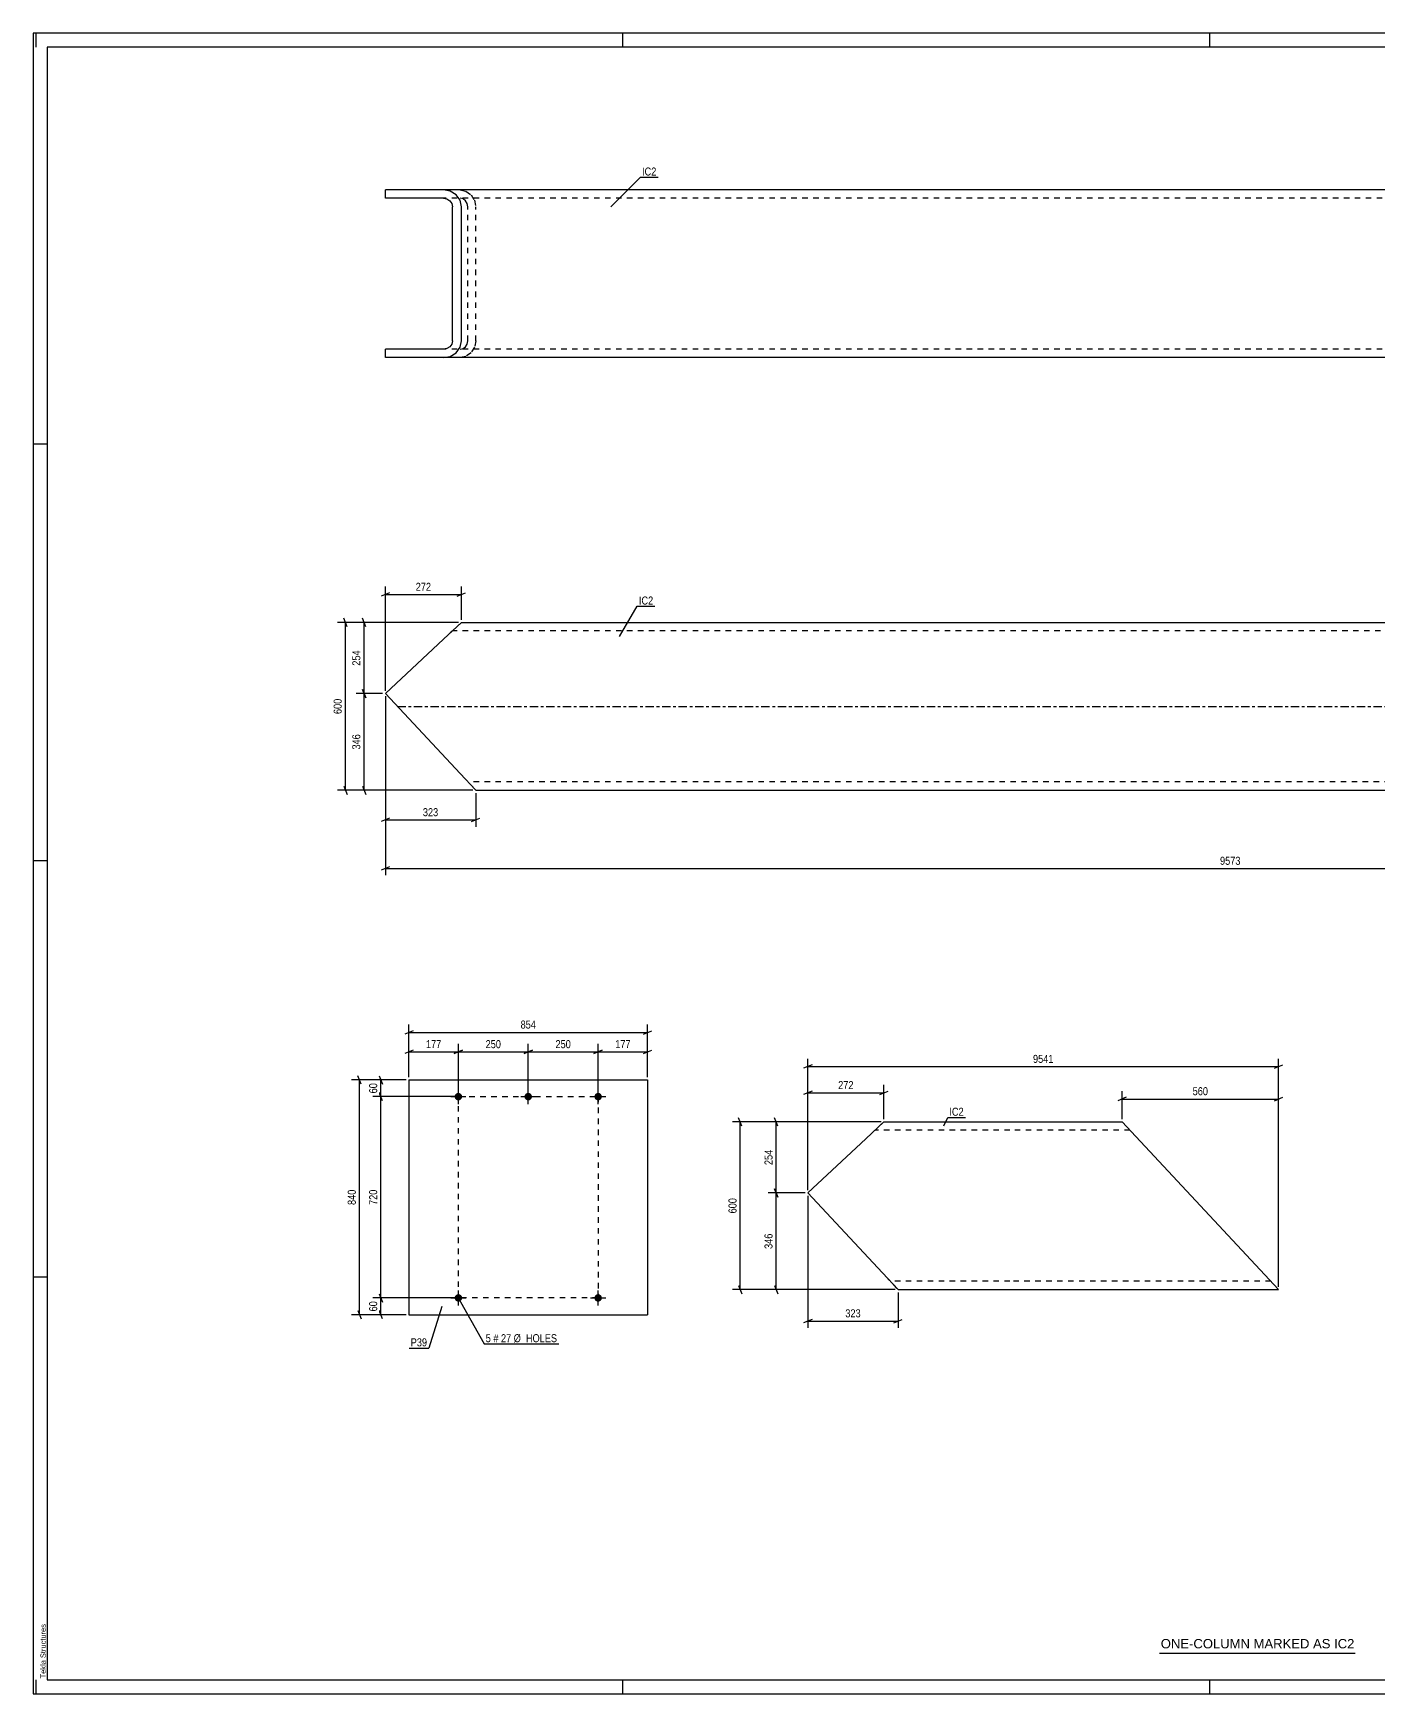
# Model space of a CAD drawing. Header units: millimetres. Extents: x 0 to 841, y 0 to 594.
# Drawn here: x 0 to 481, y 0 to 594 of the extents above; entities that cross this region are included whole.
import ezdxf

# ---------------------------------------------------------------- set-up
doc = ezdxf.new("R2010")
doc.units = ezdxf.units.MM
doc.linetypes.add('DXK_LINE_DOT2', pattern=[3.9198, 1.9599, -1.9599])
doc.linetypes.add('DXK_LINE_DOT3', pattern=[5.9187, 2.979, -0.9799, 0.9799, -0.9799])
doc.styles.add('Arial', font='ARIAL.TTF', dxfattribs={"height": 0.2})
doc.styles.add('Arial Narrow', font='ARIALN.TTF', dxfattribs={"height": 0.2})

# ---------------------------------------------------------------- blocks, each defined once
blk = doc.blocks.new('Unknown-729378264-1131')
at = {"color": 5, "linetype": 'Continuous'}
for p, q in [((841, 594), (0, 594)), ((0, 594), (0, 0)), ((1, 589), (1, 594)), ((211, 589), (211, 594)), ((421, 589), (421, 594)), ((836, 589), (5, 589)), ((5, 589), (5, 5)), ((5, 447), (0, 447)), ((5, 298), (0, 298)), ((5, 149), (0, 149)), ((0, 0), (841, 0)), ((1, 0), (1, 5)), ((5, 5), (836, 5)), ((211, 0), (211, 5)), ((421, 0), (421, 5))]:
    blk.add_line(p, q, dxfattribs=at)
at = {"color": 174, "linetype": 'Continuous', "style": 'Arial'}
blk.add_text('Tekla Structures', height=1.9102, rotation=90, dxfattribs=at).set_placement((4.5, 5.5))
blk = doc.blocks.new('Bolt-729378264-1810 - 1776')
at = {"linetype": 'Continuous'}
for points in [[(152.11, 142.95, -1), (152.11, 140.25, -1)], [(202.11, 142.95, -1), (202.11, 140.25, -1)]]:
    blk.add_hatch(color=1, dxfattribs=at).paths.add_polyline_path(points)
at = {"color": 1, "linetype": 'Continuous'}
for p, q in [((152.11, 138.9), (152.11, 144.3)), ((202.11, 138.9), (202.11, 144.3)), ((149.41, 141.6), (154.81, 141.6)), ((199.41, 141.6), (204.81, 141.6))]:
    blk.add_line(p, q, dxfattribs=at)
blk = doc.blocks.new('Bolt-729378264-1815 - 1776')
at = {"linetype": 'Continuous'}
for points in [[(152.11, 214.95, -1), (152.11, 212.25, -1)], [(177.11, 214.95, -1), (177.11, 212.25, -1)], [(202.11, 214.95, -1), (202.11, 212.25, -1)]]:
    blk.add_hatch(color=1, dxfattribs=at).paths.add_polyline_path(points)
at = {"color": 1, "linetype": 'Continuous'}
for p, q in [((152.11, 210.9), (152.11, 216.3)), ((177.11, 210.9), (177.11, 216.3)), ((202.11, 210.9), (202.11, 216.3)), ((149.41, 213.6), (154.81, 213.6)), ((174.41, 213.6), (179.81, 213.6)), ((199.41, 213.6), (204.81, 213.6))]:
    blk.add_line(p, q, dxfattribs=at)
blk = doc.blocks.new('Part-729378264-1820 - 1776')
at = {"color": 2, "linetype": 'Continuous'}
for p, q in [((134.41, 219.6), (134.41, 135.6)), ((134.41, 219.6), (219.83, 219.6)), ((219.83, 219.6), (219.83, 135.6)), ((134.41, 135.6), (219.83, 135.6))]:
    blk.add_line(p, q, dxfattribs=at)
blk = doc.blocks.new('Part-729378264-1524 - 1517')
at = {"color": 2, "linetype": 'Continuous'}
for p, q in [((153.19, 383.2), (146.77, 377.2)), ((153.19, 383.2), (414.3, 383.2)), ((414.4, 383.2), (671.31, 383.2)), ((146.77, 377.2), (125.99, 357.8)), ((152.7, 329.2), (125.99, 357.8)), ((152.7, 329.2), (158.3, 323.2)), ((158.3, 323.2), (414.3, 323.2)), ((414.4, 323.2), (727.34, 323.2))]:
    blk.add_line(p, q, dxfattribs=at)
at = {"color": 7, "linetype": 'DXK_LINE_DOT2'}
for p, q in [((153.19, 383.2), (149.23, 379.5)), ((414.3, 380.2), (149.98, 380.2)), ((674.11, 380.2), (414.4, 380.2)), ((727.34, 323.2), (671.31, 383.2)), ((157.88, 323.66), (152.7, 329.2)), ((414.3, 326.2), (155.5, 326.2)), ((724.54, 326.2), (414.4, 326.2))]:
    blk.add_line(p, q, dxfattribs=at)
at = {"color": 7, "linetype": 'DXK_LINE_DOT3'}
for p, q in [((130.29, 353.2), (414.3, 353.2)), ((414.4, 353.2), (699.33, 353.2))]:
    blk.add_line(p, q, dxfattribs=at)
blk = doc.blocks.new('Part-729378264-1993 - 1987')
at = {"color": 2, "linetype": 'Continuous'}
for p, q in [((304.34, 204.57), (297.91, 198.57)), ((304.34, 204.57), (349.44, 204.57)), ((349.54, 204.57), (389.54, 204.57)), ((445.58, 144.57), (389.54, 204.57)), ((297.91, 198.57), (277.14, 179.17)), ((303.84, 150.57), (277.14, 179.17)), ((303.84, 150.57), (309.44, 144.57)), ((309.44, 144.57), (349.44, 144.57)), ((349.54, 144.57), (445.58, 144.57))]:
    blk.add_line(p, q, dxfattribs=at)
at = {"color": 7, "linetype": 'DXK_LINE_DOT2'}
for p, q in [((304.34, 204.57), (300.37, 200.87)), ((349.44, 201.57), (301.13, 201.57)), ((392.35, 201.57), (349.54, 201.57)), ((309.02, 145.03), (303.84, 150.57)), ((349.44, 147.57), (306.64, 147.57)), ((442.78, 147.57), (349.54, 147.57))]:
    blk.add_line(p, q, dxfattribs=at)
blk = doc.blocks.new('Part-729378264-1769 - 1762')
at = {"color": 2, "linetype": 'Continuous'}
for p, q in [((414.3, 537.95), (125.99, 537.95)), ((125.99, 534.95), (125.99, 537.95)), ((146.77, 534.95), (125.99, 534.95)), ((149.23, 537.49), (146.77, 537.95)), ((146.77, 534.95), (148, 534.72)), ((148, 534.72), (149.04, 534.07)), ((151.31, 536.19), (149.23, 537.49)), ((152.71, 534.24), (151.31, 536.19)), ((670.4, 537.95), (414.4, 537.95)), ((149.04, 534.07), (149.74, 533.09)), ((149.74, 533.09), (149.98, 531.95)), ((149.98, 483.95), (149.98, 531.95)), ((153.19, 531.95), (152.71, 534.24)), ((153.19, 483.95), (153.19, 531.95)), ((148, 481.17), (146.77, 480.95)), ((149.04, 481.82), (148, 481.17)), ((149.74, 482.8), (149.04, 481.82)), ((149.98, 483.95), (149.74, 482.8)), ((151.31, 479.7), (152.71, 481.65)), ((152.71, 481.65), (153.19, 483.95)), ((125.99, 477.95), (125.99, 480.95)), ((146.77, 480.95), (125.99, 480.95)), ((414.3, 477.95), (125.99, 477.95)), ((146.77, 477.95), (149.23, 478.4)), ((149.23, 478.4), (151.31, 479.7)), ((670.4, 477.95), (414.4, 477.95))]:
    blk.add_line(p, q, dxfattribs=at)
at = {"color": 7, "linetype": 'DXK_LINE_DOT2'}
for p, q in [((414.3, 534.95), (146.77, 534.95)), ((152.7, 537.95), (154.84, 537.49)), ((153.77, 534.72), (152.7, 534.95)), ((154.68, 534.07), (153.77, 534.72)), ((154.84, 537.49), (156.66, 536.19)), ((156.66, 536.19), (157.88, 534.24)), ((721.74, 534.95), (414.4, 534.95)), ((721.74, 537.95), (670.4, 537.95)), ((672.95, 536.19), (671.74, 534.24)), ((674.77, 537.49), (672.95, 536.19)), ((676.91, 537.95), (674.77, 537.49)), ((674.93, 534.07), (675.84, 534.72)), ((675.84, 534.72), (676.91, 534.95)), ((723.88, 537.49), (721.74, 537.95)), ((721.74, 534.95), (722.81, 534.72)), ((722.81, 534.72), (723.72, 534.07)), ((725.7, 536.19), (723.88, 537.49)), ((726.92, 534.24), (725.7, 536.19)), ((155.29, 533.09), (154.68, 534.07)), ((155.5, 531.95), (155.29, 533.09)), ((155.5, 483.95), (155.5, 531.95)), ((157.88, 534.24), (158.3, 531.95)), ((158.3, 483.95), (158.3, 531.95)), ((671.74, 534.24), (671.31, 531.95)), ((671.31, 483.95), (671.31, 531.95)), ((674.11, 531.95), (674.33, 533.09)), ((674.11, 483.95), (674.11, 531.95)), ((674.33, 533.09), (674.93, 534.07)), ((723.72, 534.07), (724.33, 533.09)), ((724.33, 533.09), (724.54, 531.95)), ((724.54, 483.95), (724.54, 531.95)), ((727.34, 531.95), (726.92, 534.24)), ((727.34, 483.95), (727.34, 531.95)), ((152.7, 480.95), (153.77, 481.17)), ((153.77, 481.17), (154.68, 481.82)), ((154.68, 481.82), (155.29, 482.8)), ((155.29, 482.8), (155.5, 483.95)), ((157.88, 481.65), (156.66, 479.7)), ((158.3, 483.95), (157.88, 481.65)), ((671.31, 483.95), (671.74, 481.65)), ((671.74, 481.65), (672.95, 479.7)), ((674.33, 482.8), (674.11, 483.95)), ((674.93, 481.82), (674.33, 482.8)), ((675.84, 481.17), (674.93, 481.82)), ((676.91, 480.95), (675.84, 481.17)), ((722.81, 481.17), (721.74, 480.95)), ((723.72, 481.82), (722.81, 481.17)), ((724.33, 482.8), (723.72, 481.82)), ((724.54, 483.95), (724.33, 482.8)), ((725.7, 479.7), (726.92, 481.65)), ((726.92, 481.65), (727.34, 483.95)), ((414.3, 480.95), (146.77, 480.95)), ((154.84, 478.4), (152.7, 477.95)), ((156.66, 479.7), (154.84, 478.4)), ((721.74, 480.95), (414.4, 480.95)), ((721.74, 477.95), (670.4, 477.95)), ((672.95, 479.7), (674.77, 478.4)), ((674.77, 478.4), (676.91, 477.95)), ((721.74, 477.95), (723.88, 478.4)), ((723.88, 478.4), (725.7, 479.7))]:
    blk.add_line(p, q, dxfattribs=at)
blk = doc.blocks.new('Rectangle-729378264-1930 - 1776')
at = {"color": 1, "linetype": 'DXK_LINE_DOT2'}
blk.add_lwpolyline([(152.11, 213.6), (202.11, 213.6), (202.11, 141.6), (152.11, 141.6), (152.11, 213.6)], close=True, dxfattribs=at)
blk = doc.blocks.new('StraightDimension-729378264-1834 - 1776')
at = {"color": 7, "linetype": 'Continuous'}
for p, q in [((134.41, 220.6), (134.41, 239.45)), ((219.83, 220.6), (219.83, 239.45)), ((135.91, 237.2), (132.91, 236)), ((134.41, 236.6), (219.83, 236.6)), ((218.33, 236), (221.33, 237.2))]:
    blk.add_line(p, q, dxfattribs=at)
at = {"color": 0}
blk.add_wipeout([(180.46, 237.35), (180.46, 241.55), (173.78, 241.55), (173.78, 237.35)], dxfattribs=at)
at = {"color": 3, "style": 'Arial Narrow'}
blk.add_text('854', height=2.863, dxfattribs=at).set_placement((174.38, 237.95))
blk = doc.blocks.new('StraightDimension-729378264-1823 - 1776')
at = {"color": 7, "linetype": 'Continuous'}
for p, q in [((117.35, 218.1), (116.15, 221.1)), ((133.41, 219.6), (113.9, 219.6)), ((116.75, 135.6), (116.75, 219.6)), ((116.15, 137.1), (117.35, 134.1)), ((133.41, 135.6), (113.9, 135.6))]:
    blk.add_line(p, q, dxfattribs=at)
at = {"color": 0}
blk.add_wipeout([(116, 180.94), (111.8, 180.94), (111.8, 174.26), (116, 174.26)], dxfattribs=at)
at = {"color": 3, "style": 'Arial Narrow'}
blk.add_text('840', height=2.863, rotation=90.00021, dxfattribs=at).set_placement((115.4, 174.86))
blk = doc.blocks.new('StraightDimension-729378264-1888 - 1776')
at = {"color": 7, "linetype": 'Continuous'}
for p, q in [((125.01, 212.1), (123.81, 215.1)), ((151.11, 213.6), (121.56, 213.6)), ((124.41, 141.6), (124.41, 213.6)), ((123.81, 143.1), (125.01, 140.1)), ((151.11, 141.6), (121.56, 141.6))]:
    blk.add_line(p, q, dxfattribs=at)
at = {"color": 0}
blk.add_wipeout([(123.66, 180.94), (119.46, 180.94), (119.46, 174.26), (123.66, 174.26)], dxfattribs=at)
at = {"color": 3, "style": 'Arial Narrow'}
blk.add_text('720', height=2.863, rotation=90.00021, dxfattribs=at).set_placement((123.06, 174.86))
blk = doc.blocks.new('StraightDimension-729378264-1904 - 1776')
at = {"color": 7, "linetype": 'Continuous'}
for p, q in [((123.81, 143.1), (125.01, 140.1)), ((151.11, 141.6), (121.56, 141.6)), ((125.01, 134.1), (123.81, 137.1)), ((124.41, 135.6), (124.41, 141.6)), ((133.41, 135.6), (121.56, 135.6))]:
    blk.add_line(p, q, dxfattribs=at)
at = {"color": 0}
blk.add_wipeout([(123.66, 141.03), (119.46, 141.03), (119.46, 136.17), (123.66, 136.17)], dxfattribs=at)
at = {"color": 3, "style": 'Arial Narrow'}
blk.add_text('60', height=2.863, rotation=90.00021, dxfattribs=at).set_placement((123.06, 136.77))
blk = doc.blocks.new('StraightDimension-729378264-1917 - 1776')
at = {"color": 7, "linetype": 'Continuous'}
for p, q in [((123.81, 221.1), (125.01, 218.1)), ((133.41, 219.6), (121.56, 219.6)), ((125.01, 212.1), (123.81, 215.1)), ((124.41, 213.6), (124.41, 219.6)), ((151.11, 213.6), (121.56, 213.6))]:
    blk.add_line(p, q, dxfattribs=at)
at = {"color": 0}
blk.add_wipeout([(123.66, 219.03), (119.46, 219.03), (119.46, 214.17), (123.66, 214.17)], dxfattribs=at)
at = {"color": 3, "style": 'Arial Narrow'}
blk.add_text('60', height=2.863, rotation=90.00021, dxfattribs=at).set_placement((123.06, 214.77))
blk = doc.blocks.new('StraightDimension-729378264-3193 - 1776')
at = {"color": 7, "linetype": 'Continuous'}
for p, q in [((202.11, 214.6), (202.11, 232.45)), ((219.83, 220.6), (219.83, 232.45)), ((203.61, 230.2), (200.61, 229)), ((202.11, 229.6), (219.83, 229.6)), ((218.33, 229), (221.33, 230.2))]:
    blk.add_line(p, q, dxfattribs=at)
at = {"color": 0}
blk.add_wipeout([(214.31, 230.35), (214.31, 234.55), (207.63, 234.55), (207.63, 230.35)], dxfattribs=at)
at = {"color": 3, "style": 'Arial Narrow'}
blk.add_text('177', height=2.863, dxfattribs=at).set_placement((208.23, 230.95))
blk = doc.blocks.new('StraightDimension-729378264-3194 - 1776')
at = {"color": 7, "linetype": 'Continuous'}
for p, q in [((177.11, 214.6), (177.11, 232.45)), ((202.11, 214.6), (202.11, 232.45)), ((178.61, 230.2), (175.61, 229)), ((177.11, 229.6), (202.11, 229.6)), ((200.61, 229), (203.61, 230.2))]:
    blk.add_line(p, q, dxfattribs=at)
at = {"color": 0}
blk.add_wipeout([(192.95, 230.35), (192.95, 234.55), (186.26, 234.55), (186.26, 230.35)], dxfattribs=at)
at = {"color": 3, "style": 'Arial Narrow'}
blk.add_text('250', height=2.863, dxfattribs=at).set_placement((186.86, 230.95))
blk = doc.blocks.new('StraightDimension-729378264-3195 - 1776')
at = {"color": 7, "linetype": 'Continuous'}
for p, q in [((152.11, 214.6), (152.11, 232.45)), ((177.11, 214.6), (177.11, 232.45)), ((153.61, 230.2), (150.61, 229)), ((152.11, 229.6), (177.11, 229.6)), ((175.61, 229), (178.61, 230.2))]:
    blk.add_line(p, q, dxfattribs=at)
at = {"color": 0}
blk.add_wipeout([(167.95, 230.35), (167.95, 234.55), (161.26, 234.55), (161.26, 230.35)], dxfattribs=at)
at = {"color": 3, "style": 'Arial Narrow'}
blk.add_text('250', height=2.863, dxfattribs=at).set_placement((161.86, 230.95))
blk = doc.blocks.new('StraightDimension-729378264-3196 - 1776')
at = {"color": 7, "linetype": 'Continuous'}
for p, q in [((134.41, 220.6), (134.41, 232.45)), ((152.11, 214.6), (152.11, 232.45)), ((135.91, 230.2), (132.91, 229)), ((134.41, 229.6), (152.11, 229.6)), ((150.61, 229), (153.61, 230.2))]:
    blk.add_line(p, q, dxfattribs=at)
at = {"color": 0}
blk.add_wipeout([(146.6, 230.35), (146.6, 234.55), (139.91, 234.55), (139.91, 230.35)], dxfattribs=at)
at = {"color": 3, "style": 'Arial Narrow'}
blk.add_text('177', height=2.863, dxfattribs=at).set_placement((140.51, 230.95))
blk = doc.blocks.new('StraightDimension-729378264-1559 - 1517')
at = {"color": 7, "linetype": 'Continuous'}
for p, q in [((127.49, 393.8), (124.49, 392.6)), ((125.99, 358.8), (125.99, 396.05)), ((125.99, 393.2), (153.19, 393.2)), ((151.69, 392.6), (154.69, 393.8)), ((153.19, 384.2), (153.19, 396.05))]:
    blk.add_line(p, q, dxfattribs=at)
at = {"color": 0}
blk.add_wipeout([(142.94, 393.95), (142.94, 398.15), (136.25, 398.15), (136.25, 393.95)], dxfattribs=at)
at = {"color": 3, "style": 'Arial Narrow'}
blk.add_text('272', height=2.863, dxfattribs=at).set_placement((136.85, 394.55))
blk = doc.blocks.new('StraightDimension-729378264-1586 - 1517')
at = {"color": 7, "linetype": 'Continuous'}
for p, q in [((124.99, 357.8), (115.52, 357.8)), ((118.97, 356.3), (117.77, 359.3)), ((118.37, 323.2), (118.37, 357.8)), ((157.3, 323.2), (115.52, 323.2)), ((117.77, 324.7), (118.97, 321.7))]:
    blk.add_line(p, q, dxfattribs=at)
at = {"color": 0}
blk.add_wipeout([(117.62, 343.84), (113.42, 343.84), (113.42, 337.16), (117.62, 337.16)], dxfattribs=at)
at = {"color": 3, "style": 'Arial Narrow'}
blk.add_text('346', height=2.863, rotation=90.00021, dxfattribs=at).set_placement((117.02, 337.76))
blk = doc.blocks.new('StraightDimension-729378264-1664 - 1517')
at = {"color": 7, "linetype": 'Continuous'}
for p, q in [((125.99, 356.8), (125.99, 292.8)), ((730.54, 322.45), (730.54, 292.8)), ((127.49, 295.8), (124.49, 294.6)), ((125.99, 295.2), (730.54, 295.2)), ((729.04, 294.6), (732.04, 295.8))]:
    blk.add_line(p, q, dxfattribs=at)
at = {"color": 0}
blk.add_wipeout([(432.52, 295.95), (432.52, 300.15), (424.01, 300.15), (424.01, 295.95)], dxfattribs=at)
at = {"color": 3, "style": 'Arial Narrow'}
blk.add_text('9573', height=2.863, dxfattribs=at).set_placement((424.61, 296.55))
blk = doc.blocks.new('StraightDimension-729378264-1600 - 1517')
at = {"color": 7, "linetype": 'Continuous'}
for p, q in [((152.19, 383.2), (115.52, 383.2)), ((118.97, 381.7), (117.77, 384.7)), ((118.37, 357.8), (118.37, 383.2)), ((124.99, 357.8), (115.52, 357.8)), ((117.77, 359.3), (118.97, 356.3))]:
    blk.add_line(p, q, dxfattribs=at)
at = {"color": 0}
blk.add_wipeout([(117.62, 373.84), (113.42, 373.84), (113.42, 367.16), (117.62, 367.16)], dxfattribs=at)
at = {"color": 3, "style": 'Arial Narrow'}
blk.add_text('254', height=2.863, rotation=90.00021, dxfattribs=at).set_placement((117.02, 367.76))
blk = doc.blocks.new('StraightDimension-729378264-1646 - 1517')
at = {"color": 7, "linetype": 'Continuous'}
for p, q in [((152.19, 383.2), (108.85, 383.2)), ((112.3, 381.7), (111.1, 384.7)), ((111.7, 323.2), (111.7, 383.2)), ((157.3, 323.2), (108.85, 323.2)), ((111.1, 324.7), (112.3, 321.7))]:
    blk.add_line(p, q, dxfattribs=at)
at = {"color": 0}
blk.add_wipeout([(110.95, 356.55), (106.75, 356.55), (106.75, 349.86), (110.95, 349.86)], dxfattribs=at)
at = {"color": 3, "style": 'Arial Narrow'}
blk.add_text('600', height=2.863, rotation=90.00021, dxfattribs=at).set_placement((110.35, 350.46))
blk = doc.blocks.new('StraightDimension-729378264-3031 - 1517')
at = {"color": 7, "linetype": 'Continuous'}
for p, q in [((125.99, 356.8), (125.99, 310.17)), ((158.3, 322.2), (158.3, 310.17)), ((127.49, 313.17), (124.49, 311.97)), ((125.99, 312.57), (158.3, 312.57)), ((156.8, 311.97), (159.8, 313.17))]:
    blk.add_line(p, q, dxfattribs=at)
at = {"color": 0}
blk.add_wipeout([(145.49, 313.32), (145.49, 317.52), (138.81, 317.52), (138.81, 313.32)], dxfattribs=at)
at = {"color": 3, "style": 'Arial Narrow'}
blk.add_text('323', height=2.863, dxfattribs=at).set_placement((139.41, 313.92))
blk = doc.blocks.new('StraightDimension-729378264-2052 - 1987')
at = {"color": 7, "linetype": 'Continuous'}
for p, q in [((278.64, 215.57), (275.64, 214.37)), ((277.14, 180.17), (277.14, 217.82)), ((277.14, 214.97), (304.34, 214.97)), ((302.84, 214.37), (305.84, 215.57)), ((304.34, 205.57), (304.34, 217.82))]:
    blk.add_line(p, q, dxfattribs=at)
at = {"color": 0}
blk.add_wipeout([(294.08, 215.72), (294.08, 219.92), (287.39, 219.92), (287.39, 215.72)], dxfattribs=at)
at = {"color": 3, "style": 'Arial Narrow'}
blk.add_text('272', height=2.863, dxfattribs=at).set_placement((287.99, 216.32))
blk = doc.blocks.new('StraightDimension-729378264-2033 - 1987')
at = {"color": 7, "linetype": 'Continuous'}
for p, q in [((277.14, 180.17), (277.14, 227.18)), ((445.58, 145.57), (445.58, 227.18)), ((278.64, 224.93), (275.64, 223.73)), ((277.14, 224.33), (445.58, 224.33)), ((444.08, 223.73), (447.08, 224.93))]:
    blk.add_line(p, q, dxfattribs=at)
at = {"color": 0}
blk.add_wipeout([(365.61, 225.08), (365.61, 229.28), (357.1, 229.28), (357.1, 225.08)], dxfattribs=at)
at = {"color": 3, "style": 'Arial Narrow'}
blk.add_text('9541', height=2.863, dxfattribs=at).set_placement((357.7, 225.68))
blk = doc.blocks.new('StraightDimension-729378264-1997 - 1987')
at = {"color": 7, "linetype": 'Continuous'}
for p, q in [((276.14, 179.17), (263, 179.17)), ((266.45, 177.67), (265.25, 180.67)), ((265.85, 144.57), (265.85, 179.17)), ((308.44, 144.57), (263, 144.57)), ((265.25, 146.07), (266.45, 143.07))]:
    blk.add_line(p, q, dxfattribs=at)
at = {"color": 0}
blk.add_wipeout([(265.1, 165.22), (260.9, 165.22), (260.9, 158.53), (265.1, 158.53)], dxfattribs=at)
at = {"color": 3, "style": 'Arial Narrow'}
blk.add_text('346', height=2.863, rotation=90.00021, dxfattribs=at).set_placement((264.5, 159.13))
blk = doc.blocks.new('StraightDimension-729378264-2011 - 1987')
at = {"color": 7, "linetype": 'Continuous'}
for p, q in [((303.34, 204.57), (263, 204.57)), ((266.45, 203.07), (265.25, 206.07)), ((265.85, 179.17), (265.85, 204.57)), ((276.14, 179.17), (263, 179.17)), ((265.25, 180.67), (266.45, 177.67))]:
    blk.add_line(p, q, dxfattribs=at)
at = {"color": 0}
blk.add_wipeout([(265.1, 195.22), (260.9, 195.22), (260.9, 188.53), (265.1, 188.53)], dxfattribs=at)
at = {"color": 3, "style": 'Arial Narrow'}
blk.add_text('254', height=2.863, rotation=90.00021, dxfattribs=at).set_placement((264.5, 189.13))
blk = doc.blocks.new('StraightDimension-729378264-2078 - 1987')
at = {"color": 7, "linetype": 'Continuous'}
for p, q in [((277.14, 178.17), (277.14, 130.92)), ((309.44, 143.57), (309.44, 130.92)), ((278.64, 133.92), (275.64, 132.72)), ((277.14, 133.32), (309.44, 133.32)), ((307.94, 132.72), (310.94, 133.92))]:
    blk.add_line(p, q, dxfattribs=at)
at = {"color": 0}
blk.add_wipeout([(296.63, 134.07), (296.63, 138.27), (289.95, 138.27), (289.95, 134.07)], dxfattribs=at)
at = {"color": 3, "style": 'Arial Narrow'}
blk.add_text('323', height=2.863, dxfattribs=at).set_placement((290.55, 134.67))
blk = doc.blocks.new('StraightDimension-729378264-2105 - 1987')
at = {"color": 7, "linetype": 'Continuous'}
for p, q in [((303.34, 204.57), (250.13, 204.57)), ((253.58, 203.07), (252.38, 206.07)), ((252.98, 144.57), (252.98, 204.57)), ((308.44, 144.57), (250.13, 144.57)), ((252.38, 146.07), (253.58, 143.07))]:
    blk.add_line(p, q, dxfattribs=at)
at = {"color": 0}
blk.add_wipeout([(252.23, 177.92), (248.03, 177.92), (248.03, 171.23), (252.23, 171.23)], dxfattribs=at)
at = {"color": 3, "style": 'Arial Narrow'}
blk.add_text('600', height=2.863, rotation=90.00021, dxfattribs=at).set_placement((251.63, 171.83))
blk = doc.blocks.new('StraightDimension-729378264-2123 - 1987')
at = {"color": 7, "linetype": 'Continuous'}
for p, q in [((389.54, 205.57), (389.54, 215.61)), ((445.58, 145.57), (445.58, 215.61)), ((391.04, 213.36), (388.04, 212.16)), ((389.54, 212.76), (445.58, 212.76)), ((444.08, 212.16), (447.08, 213.36))]:
    blk.add_line(p, q, dxfattribs=at)
at = {"color": 0}
blk.add_wipeout([(420.9, 213.51), (420.9, 217.71), (414.22, 217.71), (414.22, 213.51)], dxfattribs=at)
at = {"color": 3, "style": 'Arial Narrow'}
blk.add_text('560', height=2.863, dxfattribs=at).set_placement((414.82, 214.11))
blk = doc.blocks.new('MarkSet-729378264-1978 - 1776')
at = {"color": 0}
blk.add_wipeout([(163.73, 125.76), (163.73, 128.76), (161.9, 128.76), (161.9, 125.76)], dxfattribs=at)
blk.add_wipeout([(163.73, 125.76), (163.73, 128.76), (161.9, 128.76), (161.9, 125.76)], dxfattribs=at)
at = {"color": 7, "linetype": 'Continuous'}
blk.add_line((151.81, 142.12), (161.3, 125.16), dxfattribs=at)
at = {"color": 0}
blk.add_wipeout([(166.46, 125.76), (166.46, 128.76), (164.63, 128.76), (164.63, 125.76)], dxfattribs=at)
blk.add_wipeout([(166.46, 125.76), (166.46, 128.76), (164.63, 128.76), (164.63, 125.76)], dxfattribs=at)
at = {"color": 3, "style": 'Arial Narrow'}
blk.add_text('5', height=2.86, dxfattribs=at).set_placement((161.9, 125.76))
at = {"color": 0}
blk.add_wipeout([(171.01, 125.76), (171.01, 128.76), (167.36, 128.76), (167.36, 125.76)], dxfattribs=at)
blk.add_wipeout([(171.01, 125.76), (171.01, 128.76), (167.36, 128.76), (167.36, 125.76)], dxfattribs=at)
at = {"color": 3, "style": 'Arial Narrow'}
blk.add_text('#', height=2.86, dxfattribs=at).set_placement((164.63, 125.76))
at = {"color": 0}
blk.add_wipeout([(187.44, 125.76), (187.44, 128.76), (171.91, 128.76), (171.91, 125.76)], dxfattribs=at)
blk.add_wipeout([(187.44, 125.76), (187.44, 128.76), (171.91, 128.76), (171.91, 125.76)], dxfattribs=at)
at = {"color": 7, "linetype": 'Continuous'}
blk.add_line((161.3, 125.16), (188.04, 125.16), dxfattribs=at)
at = {"color": 3, "style": 'Arial Narrow'}
for s, p in [('27', (167.36, 125.76)), ('Ø  HOLES', (171.91, 125.76))]:
    blk.add_text(s, height=2.863, dxfattribs=at).set_placement(p)
blk = doc.blocks.new('Mark-729378264-1816 - 1776')
at = {"color": 0}
blk.add_wipeout([(140.91, 124.29), (140.91, 127.29), (135.06, 127.29), (135.06, 124.29)], dxfattribs=at)
blk.add_wipeout([(140.91, 124.29), (140.91, 127.29), (135.06, 127.29), (135.06, 124.29)], dxfattribs=at)
at = {"color": 30, "linetype": 'Continuous'}
for p in [(146.25, 138.56), (134.46, 123.69)]:
    blk.add_line(p, (141.51, 123.69), dxfattribs=at)
at = {"color": 3, "style": 'Arial Narrow'}
blk.add_text('P39', height=2.863, dxfattribs=at).set_placement((135.06, 124.29))
blk = doc.blocks.new('Unknown-729378264-4054')
at = {"color": 7, "linetype": 'Continuous'}
blk.add_line((403, 14.5), (473, 14.5), dxfattribs=at)
at = {"color": 7, "style": 'Arial'}
blk.add_text('ONE-COLUMN MARKED AS IC2', height=3.3428, dxfattribs=at).set_placement((403.41, 16.25))
blk = doc.blocks.new('Mark-729378264-1520 - 1517')
at = {"color": 0}
blk.add_wipeout([(221.82, 389.63), (221.82, 392.63), (216.71, 392.63), (216.71, 389.63)], dxfattribs=at)
blk.add_wipeout([(221.82, 389.63), (221.82, 392.63), (216.71, 392.63), (216.71, 389.63)], dxfattribs=at)
at = {"color": 30, "linetype": 'Continuous'}
for p, q in [((209.81, 378.15), (216.11, 389.03)), ((216.11, 389.03), (222.42, 389.03))]:
    blk.add_line(p, q, dxfattribs=at)
at = {"color": 3, "style": 'Arial Narrow'}
blk.add_text('IC2', height=2.863, dxfattribs=at).set_placement((216.71, 389.63))
blk = doc.blocks.new('Mark-729378264-1989 - 1987')
at = {"color": 0}
blk.add_wipeout([(332.9, 206.77), (332.9, 209.77), (327.78, 209.77), (327.78, 206.77)], dxfattribs=at)
blk.add_wipeout([(332.9, 206.77), (332.9, 209.77), (327.78, 209.77), (327.78, 206.77)], dxfattribs=at)
at = {"color": 30, "linetype": 'Continuous'}
for p, q in [((325.76, 203.15), (327.18, 206.17)), ((327.18, 206.17), (333.5, 206.17))]:
    blk.add_line(p, q, dxfattribs=at)
at = {"color": 3, "style": 'Arial Narrow'}
blk.add_text('IC2', height=2.863, dxfattribs=at).set_placement((327.78, 206.77))
blk = doc.blocks.new('Mark-729378264-1765 - 1762')
at = {"color": 0}
blk.add_wipeout([(222.94, 543.09), (222.94, 546.09), (217.82, 546.09), (217.82, 543.09)], dxfattribs=at)
blk.add_wipeout([(222.94, 543.09), (222.94, 546.09), (217.82, 546.09), (217.82, 543.09)], dxfattribs=at)
at = {"color": 30, "linetype": 'Continuous'}
for p, q in [((206.61, 531.89), (217.22, 542.49)), ((217.22, 542.49), (223.54, 542.49))]:
    blk.add_line(p, q, dxfattribs=at)
at = {"color": 3, "style": 'Arial Narrow'}
blk.add_text('IC2', height=2.863, dxfattribs=at).set_placement((217.82, 543.09))

msp = doc.modelspace()

# ---------------------------------------------------------------- block references
for name in ['Unknown-729378264-1131', 'Part-729378264-1769 - 1762', 'Part-729378264-1524 - 1517', 'Part-729378264-1820 - 1776', 'Bolt-729378264-1815 - 1776', 'Rectangle-729378264-1930 - 1776', 'Part-729378264-1993 - 1987', 'Bolt-729378264-1810 - 1776', 'Unknown-729378264-4054']:
    msp.add_blockref(name, (0, 0))

# ---------------------------------------------------------------- next in the draw order: block references
for name in ['Mark-729378264-1765 - 1762', 'StraightDimension-729378264-1559 - 1517', 'Mark-729378264-1520 - 1517', 'StraightDimension-729378264-1834 - 1776', 'StraightDimension-729378264-2052 - 1987']:
    msp.add_blockref(name, (0, 0))

# ---------------------------------------------------------------- next in the draw order: block references
for name in ['StraightDimension-729378264-1586 - 1517', 'StraightDimension-729378264-3193 - 1776', 'StraightDimension-729378264-2033 - 1987', 'StraightDimension-729378264-1823 - 1776']:
    msp.add_blockref(name, (0, 0))

# ---------------------------------------------------------------- next in the draw order: block references
for name in ['StraightDimension-729378264-1664 - 1517', 'StraightDimension-729378264-3194 - 1776', 'StraightDimension-729378264-1888 - 1776', 'StraightDimension-729378264-2123 - 1987', 'Mark-729378264-1989 - 1987', 'StraightDimension-729378264-1997 - 1987']:
    msp.add_blockref(name, (0, 0))

# ---------------------------------------------------------------- next in the draw order: block references
for name in ['StraightDimension-729378264-1600 - 1517', 'StraightDimension-729378264-1917 - 1776', 'StraightDimension-729378264-2011 - 1987', 'StraightDimension-729378264-1904 - 1776']:
    msp.add_blockref(name, (0, 0))

# ---------------------------------------------------------------- next in the draw order: block references
for name in ['StraightDimension-729378264-1646 - 1517', 'StraightDimension-729378264-3195 - 1776', 'StraightDimension-729378264-2078 - 1987', 'Mark-729378264-1816 - 1776', 'MarkSet-729378264-1978 - 1776']:
    msp.add_blockref(name, (0, 0))

# ---------------------------------------------------------------- next in the draw order: block references
for name in ['StraightDimension-729378264-3031 - 1517', 'StraightDimension-729378264-3196 - 1776', 'StraightDimension-729378264-2105 - 1987']:
    msp.add_blockref(name, (0, 0))

doc.saveas('drawing.dxf')
